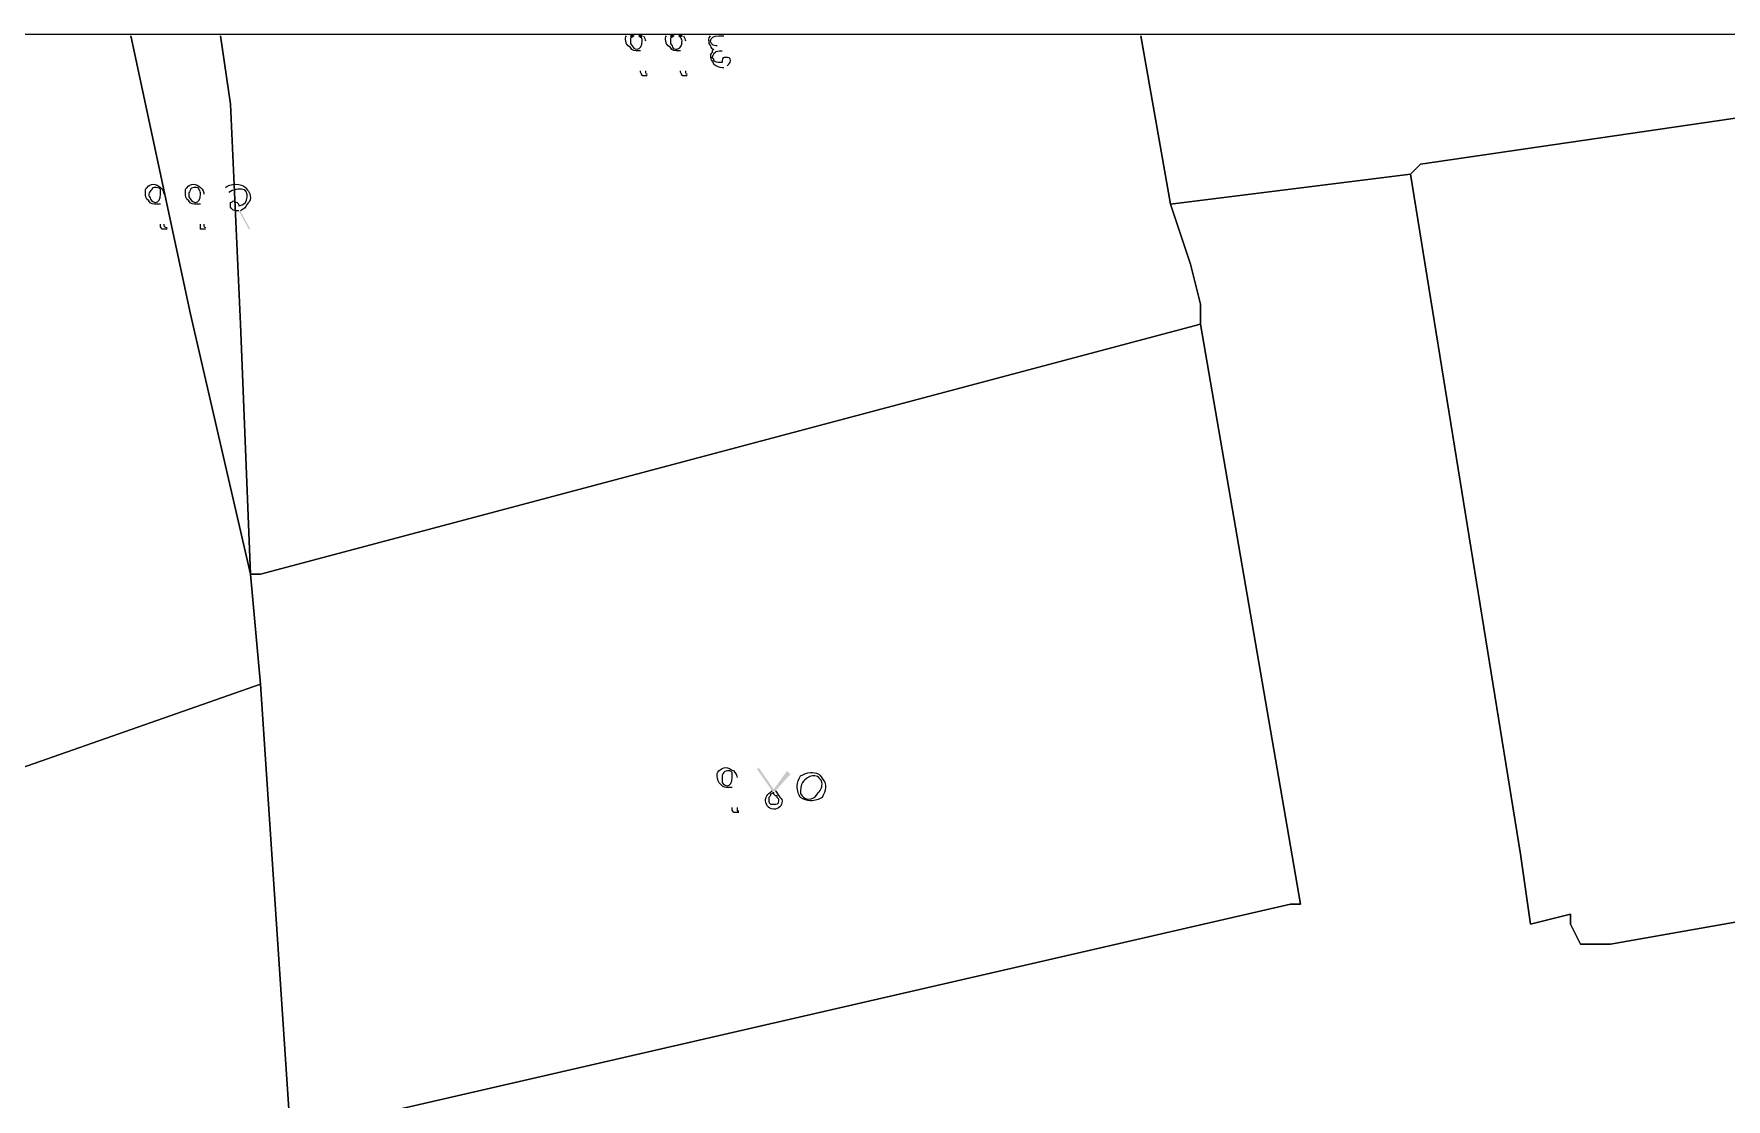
# Model space of a CAD drawing. Header units: inches. Extents: x -9985691 to 3643, y -3269800 to 4788.
# Drawn here: x -4981813 to -4980967, y -3258058 to -3257525 of the extents above; entities that cross this region are included whole.
import ezdxf

# ---------------------------------------------------------------- set-up
doc = ezdxf.new("R2010")
doc.units = ezdxf.units.IN
doc.header["$LTSCALE"] = 2
doc.header["$MEASUREMENT"] = 0
doc.header["$PDMODE"] = 34
doc.layers.add('PDF_Geometry', color=7, linetype='CONTINUOUS')
doc.layers.add('PDF_Solid Fills', color=7, linetype='CONTINUOUS')

msp = doc.modelspace()

# ---------------------------------------------------------------- hatches: boundary and pattern name
at = {"layer": 'PDF_Solid Fills', "transparency": 33554559}
h = msp.add_hatch(color=256, dxfattribs=at)
h.paths.add_polyline_path([(-4981747.76, -3257605.48), (-4981747.76, -3257620.48)], flags=0)
h.paths.add_polyline_path([(-4981746.1, -3257622.15), (-4981746.1, -3257622.98)], flags=0)
h.paths.add_polyline_path([(-4981727.76, -3257605.48), (-4981727.76, -3257620.48)], flags=0)
h.paths.add_polyline_path([(-4981726.93, -3257622.15), (-4981726.93, -3257622.98)], flags=0)
h.paths.add_polyline_path([(-4981715.26, -3257604.65), (-4981716.93, -3257602.15)], flags=0)
h.paths.add_polyline_path([(-4981709.43, -3257613.81), (-4981704.43, -3257622.98), (-4981705.26, -3257622.98), (-4981710.26, -3257613.81)], flags=0)
h = msp.add_hatch(color=256, dxfattribs=at)
h.paths.add_polyline_path([(-4981461.1, -3257897.15), (-4981461.1, -3257912.15)], flags=0)
h.paths.add_polyline_path([(-4981460.26, -3257913.81), (-4981460.26, -3257914.65)], flags=0)
h.paths.add_polyline_path([(-4981443.6, -3257903.81), (-4981451.1, -3257892.98), (-4981450.26, -3257892.15), (-4981442.76, -3257902.98), (-4981436.1, -3257893.81), (-4981434.43, -3257895.48), (-4981441.93, -3257903.81)], flags=0)

# ---------------------------------------------------------------- linework, layer by layer
at = {"layer": 'PDF_Geometry', "lineweight": 13}
msp.add_lwpolyline([(-4983670.26, -3257525.48), (-4979932.76, -3257525.48), (-4979932.76, -3261197.15), (-4983670.26, -3261197.15)], close=True, dxfattribs=at)
at = {"layer": 'PDF_Geometry', "lineweight": 9}
for points in [[(-4982184.43, -3258020.48), (-4981699.43, -3257850.48), (-4981704.43, -3257795.48), (-4981699.43, -3257795.48), (-4981229.43, -3257670.48), (-4981229.43, -3257660.48), (-4981234.43, -3257640.48), (-4981244.43, -3257610.48), (-4981259.28, -3257526.32), (-4981244.43, -3257610.48), (-4981259.28, -3257526.32), (-4981244.43, -3257610.48), (-4981124.43, -3257595.48), (-4981119.43, -3257590.48), (-4981124.43, -3257595.48), (-4981244.43, -3257610.48), (-4981234.43, -3257640.48), (-4981229.43, -3257660.48), (-4981229.43, -3257670.48), (-4981699.43, -3257795.48), (-4981704.43, -3257795.48), (-4981709.43, -3257670.48), (-4981714.43, -3257560.48), (-4981719.31, -3257526.32), (-4981714.43, -3257560.48), (-4981709.43, -3257670.48), (-4981704.43, -3257795.48), (-4981734.43, -3257665.48), (-4981764.25, -3257526.32), (-4981734.43, -3257665.48), (-4981704.43, -3257795.48), (-4981709.43, -3257670.48), (-4981714.43, -3257560.48), (-4981719.31, -3257526.32), (-4981714.43, -3257560.48), (-4981709.43, -3257670.48), (-4981704.43, -3257795.48), (-4981734.43, -3257665.48), (-4981764.25, -3257526.32), (-4981734.43, -3257665.48), (-4981704.43, -3257795.48), (-4981699.43, -3257850.48), (-4982184.43, -3258020.48)], [(-4980939.43, -3257965.48), (-4981024.43, -3257980.48), (-4981039.43, -3257980.48), (-4981044.43, -3257970.48), (-4981044.43, -3257965.48), (-4981064.43, -3257970.48), (-4981069.43, -3257935.48), (-4981124.43, -3257595.48), (-4981119.43, -3257590.48), (-4980680.14, -3257526.32), (-4981119.43, -3257590.48), (-4981124.43, -3257595.48), (-4981069.43, -3257935.48), (-4981064.43, -3257970.48), (-4981044.43, -3257965.48), (-4981044.43, -3257970.48), (-4981039.43, -3257980.48), (-4981024.43, -3257980.48), (-4980939.43, -3257965.48)], [(-4981684.43, -3258075.48), (-4981184.43, -3257960.48), (-4981179.43, -3257960.48), (-4981229.43, -3257670.48), (-4981229.43, -3257660.48), (-4981234.43, -3257640.48), (-4981244.43, -3257610.48), (-4981124.43, -3257595.48), (-4981069.43, -3257935.48), (-4981064.43, -3257970.48), (-4981044.43, -3257965.48), (-4981044.43, -3257970.48), (-4981039.43, -3257980.48), (-4981024.43, -3257980.48), (-4980939.43, -3257965.48)], [(-4981684.43, -3258075.48), (-4981184.43, -3257960.48), (-4981179.43, -3257960.48), (-4981229.43, -3257670.48), (-4981229.43, -3257660.48), (-4981234.43, -3257640.48), (-4981244.43, -3257610.48), (-4981124.43, -3257595.48), (-4981069.43, -3257935.48), (-4981064.43, -3257970.48), (-4981044.43, -3257965.48), (-4981044.43, -3257970.48), (-4981039.43, -3257980.48), (-4981024.43, -3257980.48), (-4980939.43, -3257965.48)]]:
    msp.add_lwpolyline(points, dxfattribs=at)
for points in [[(-4980680.14, -3257526.32), (-4981119.43, -3257590.48)], [(-4981179.43, -3257960.48), (-4981184.43, -3257960.48), (-4981684.43, -3258075.48), (-4981699.43, -3257850.48), (-4981704.43, -3257795.48), (-4981699.43, -3257795.48), (-4981229.43, -3257670.48)], [(-4981179.43, -3257960.48), (-4981184.43, -3257960.48), (-4981684.43, -3258075.48), (-4981699.43, -3257850.48), (-4981704.43, -3257795.48), (-4981699.43, -3257795.48), (-4981229.43, -3257670.48)], [(-4981684.43, -3258075.48), (-4981684.43, -3258085.48), (-4981739.43, -3258225.48), (-4982159.43, -3258350.48), (-4982184.43, -3258020.48), (-4981699.43, -3257850.48)], [(-4981684.43, -3258075.48), (-4981684.43, -3258085.48), (-4981739.43, -3258225.48), (-4982159.43, -3258350.48), (-4982184.43, -3258020.48), (-4981699.43, -3257850.48)]]:
    msp.add_lwpolyline(points, close=True, dxfattribs=at)
at = {"layer": 'PDF_Geometry', "lineweight": 25}
for points, knots in [([(-4981516.93, -3257527.98), (-4981516.93, -3257527.82), (-4981516.9, -3257527.63), (-4981516.74, -3257527.06), (-4981516.57, -3257526.66), (-4981516.35, -3257526.32)], [0, 0, 0, 0, 0.485768, 0.485768, 1.327967, 1.327967, 1.327967, 1.327967]), ([(-4981507.93, -3257526.32), (-4981507.66, -3257526.72), (-4981507.42, -3257527.18), (-4981507.05, -3257528.08), (-4981506.93, -3257528.51), (-4981506.93, -3257528.82)], [0.059971, 0.059971, 0.059971, 0.059971, 1.514786, 1.514786, 2.994963, 2.994963, 2.994963, 2.994963]), ([(-4981496.93, -3257527.98), (-4981496.93, -3257527.82), (-4981496.9, -3257527.63), (-4981496.74, -3257527.06), (-4981496.57, -3257526.66), (-4981496.35, -3257526.32)], [0, 0, 0, 0, 0.485768, 0.485768, 1.327967, 1.327967, 1.327967, 1.327967]), ([(-4981487.93, -3257526.32), (-4981487.66, -3257526.72), (-4981487.42, -3257527.18), (-4981487.05, -3257528.08), (-4981486.93, -3257528.51), (-4981486.93, -3257528.82)], [0.059971, 0.059971, 0.059971, 0.059971, 1.514786, 1.514786, 2.994963, 2.994963, 2.994963, 2.994963]), ([(-4981475.27, -3257528.82), (-4981475.27, -3257528.23), (-4981475.16, -3257527.75), (-4981474.84, -3257526.95), (-4981474.62, -3257526.62), (-4981474.38, -3257526.32)], [0, 0, 0, 0, 1.746698, 1.746698, 3.411698, 3.411698, 3.411698, 3.411698])]:
    msp.add_open_spline(points, degree=3, knots=knots, dxfattribs=at)
for points in [[(-4981514.43, -3257532.15), (-4981516.1, -3257531.32), (-4981516.93, -3257529.65), (-4981516.93, -3257527.98)], [(-4981513.6, -3257526.32), (-4981514.43, -3257527.15), (-4981514.43, -3257527.98), (-4981514.43, -3257528.82)], [(-4981514.43, -3257528.82), (-4981514.43, -3257529.65), (-4981514.43, -3257530.48), (-4981513.6, -3257531.32)], [(-4981511.1, -3257532.98), (-4981509.43, -3257532.98), (-4981508.6, -3257531.32), (-4981508.6, -3257528.82)], [(-4981508.6, -3257528.82), (-4981508.6, -3257527.98), (-4981508.6, -3257527.15), (-4981509.43, -3257526.32)], [(-4981494.43, -3257532.15), (-4981496.1, -3257531.32), (-4981496.93, -3257529.65), (-4981496.93, -3257527.98)], [(-4981493.6, -3257526.32), (-4981494.43, -3257527.15), (-4981494.43, -3257527.98), (-4981494.43, -3257528.82)], [(-4981494.43, -3257528.82), (-4981494.43, -3257529.65), (-4981494.43, -3257530.48), (-4981493.6, -3257531.32)], [(-4981491.93, -3257532.98), (-4981489.43, -3257532.98), (-4981488.6, -3257531.32), (-4981488.6, -3257528.82)], [(-4981488.6, -3257528.82), (-4981488.6, -3257527.98), (-4981489.43, -3257527.15), (-4981489.43, -3257526.32)], [(-4981475.27, -3257528.82), (-4981475.27, -3257529.65), (-4981475.27, -3257530.48), (-4981474.43, -3257531.32)], [(-4981474.43, -3257528.82), (-4981474.43, -3257527.15), (-4981472.77, -3257526.32), (-4981470.27, -3257526.32)], [(-4981473.6, -3257530.48), (-4981473.6, -3257530.48), (-4981474.43, -3257529.65), (-4981474.43, -3257528.82)], [(-4981470.27, -3257526.32), (-4981470.27, -3257526.32), (-4981469.43, -3257526.32), (-4981469.43, -3257526.32)], [(-4981469.43, -3257526.32), (-4981468.6, -3257526.32), (-4981468.6, -3257526.32), (-4981467.77, -3257526.32)], [(-4981510.27, -3257533.82), (-4981511.93, -3257533.82), (-4981513.6, -3257533.82), (-4981514.43, -3257532.15)], [(-4981513.6, -3257531.32), (-4981512.77, -3257532.15), (-4981512.77, -3257532.98), (-4981511.1, -3257532.98)], [(-4981509.43, -3257533.82), (-4981509.43, -3257533.82), (-4981510.27, -3257533.82), (-4981510.27, -3257533.82)], [(-4981490.27, -3257533.82), (-4981491.93, -3257533.82), (-4981493.6, -3257533.82), (-4981494.43, -3257532.15)], [(-4981493.6, -3257531.32), (-4981493.6, -3257532.15), (-4981492.77, -3257532.98), (-4981491.93, -3257532.98)], [(-4981489.43, -3257533.82), (-4981489.43, -3257533.82), (-4981490.27, -3257533.82), (-4981490.27, -3257533.82)], [(-4981474.43, -3257531.32), (-4981474.43, -3257532.15), (-4981473.6, -3257532.98), (-4981472.77, -3257532.98)], [(-4981473.6, -3257534.65), (-4981474.43, -3257535.48), (-4981474.43, -3257535.48), (-4981474.43, -3257537.15)], [(-4981474.43, -3257537.15), (-4981474.43, -3257537.98), (-4981473.6, -3257538.82), (-4981472.77, -3257540.48)], [(-4981471.1, -3257531.32), (-4981471.93, -3257531.32), (-4981472.77, -3257531.32), (-4981473.6, -3257530.48)], [(-4981472.77, -3257532.98), (-4981473.6, -3257533.82), (-4981473.6, -3257533.82), (-4981473.6, -3257534.65)], [(-4981473.6, -3257537.15), (-4981472.77, -3257535.48), (-4981472.77, -3257534.65), (-4981471.93, -3257534.65)], [(-4981472.77, -3257537.98), (-4981473.6, -3257537.15), (-4981473.6, -3257537.15), (-4981473.6, -3257537.15)], [(-4981472.77, -3257538.82), (-4981472.77, -3257538.82), (-4981472.77, -3257537.98), (-4981472.77, -3257537.98)], [(-4981471.93, -3257534.65), (-4981471.93, -3257533.82), (-4981470.27, -3257533.82), (-4981468.6, -3257533.82)], [(-4981466.93, -3257537.15), (-4981467.77, -3257537.15), (-4981468.6, -3257537.15), (-4981468.6, -3257538.82)], [(-4981464.43, -3257538.82), (-4981464.43, -3257537.15), (-4981465.27, -3257537.15), (-4981466.93, -3257537.15)], [(-4981508.6, -3257546.32), (-4981508.6, -3257545.48), (-4981509.43, -3257544.65), (-4981509.43, -3257543.82)], [(-4981506.1, -3257546.32), (-4981506.93, -3257546.32), (-4981507.77, -3257546.32), (-4981508.6, -3257546.32)], [(-4981506.93, -3257543.82), (-4981506.93, -3257544.65), (-4981506.93, -3257544.65), (-4981506.93, -3257544.65)], [(-4981506.93, -3257544.65), (-4981506.93, -3257545.48), (-4981506.1, -3257545.48), (-4981506.1, -3257545.48)], [(-4981488.6, -3257546.32), (-4981488.6, -3257545.48), (-4981489.43, -3257544.65), (-4981489.43, -3257543.82)], [(-4981486.1, -3257546.32), (-4981486.93, -3257546.32), (-4981487.77, -3257546.32), (-4981488.6, -3257546.32)], [(-4981486.93, -3257543.82), (-4981486.93, -3257544.65), (-4981486.93, -3257544.65), (-4981486.93, -3257544.65)], [(-4981486.93, -3257544.65), (-4981486.93, -3257545.48), (-4981486.1, -3257545.48), (-4981486.1, -3257545.48)], [(-4981469.43, -3257539.65), (-4981471.1, -3257539.65), (-4981471.93, -3257539.65), (-4981472.77, -3257538.82)], [(-4981472.77, -3257540.48), (-4981471.1, -3257541.32), (-4981470.27, -3257542.15), (-4981468.6, -3257542.15)], [(-4981468.6, -3257539.65), (-4981468.6, -3257539.65), (-4981468.6, -3257539.65), (-4981469.43, -3257539.65)], [(-4981468.6, -3257538.82), (-4981468.6, -3257538.82), (-4981468.6, -3257538.82), (-4981468.6, -3257539.65)], [(-4981468.6, -3257542.15), (-4981467.77, -3257542.15), (-4981467.77, -3257542.15), (-4981467.77, -3257542.15)], [(-4981466.1, -3257541.32), (-4981466.1, -3257541.32), (-4981465.27, -3257540.48), (-4981465.27, -3257540.48)], [(-4981465.27, -3257540.48), (-4981465.27, -3257540.48), (-4981464.43, -3257539.65), (-4981464.43, -3257538.82)], [(-4981756.93, -3257604.65), (-4981756.93, -3257603.81), (-4981756.93, -3257602.15), (-4981756.1, -3257602.15)], [(-4981755.26, -3257608.81), (-4981756.93, -3257607.98), (-4981756.93, -3257606.31), (-4981756.93, -3257604.65)], [(-4981756.1, -3257602.15), (-4981755.26, -3257601.31), (-4981754.43, -3257600.48), (-4981752.76, -3257600.48)], [(-4981753.6, -3257602.98), (-4981754.43, -3257603.81), (-4981755.26, -3257604.65), (-4981755.26, -3257605.48)], [(-4981755.26, -3257605.48), (-4981755.26, -3257606.31), (-4981754.43, -3257607.15), (-4981754.43, -3257607.98)], [(-4981751.93, -3257602.15), (-4981752.76, -3257602.15), (-4981753.6, -3257602.15), (-4981753.6, -3257602.98)], [(-4981752.76, -3257600.48), (-4981751.93, -3257600.48), (-4981750.26, -3257601.31), (-4981749.43, -3257602.15)], [(-4981749.43, -3257602.98), (-4981750.26, -3257602.15), (-4981751.1, -3257602.15), (-4981751.93, -3257602.15)], [(-4981751.93, -3257609.65), (-4981750.26, -3257609.65), (-4981749.43, -3257607.98), (-4981749.43, -3257605.48)], [(-4981749.43, -3257602.15), (-4981747.76, -3257602.98), (-4981747.76, -3257604.65), (-4981747.76, -3257605.48)], [(-4981749.43, -3257605.48), (-4981749.43, -3257604.65), (-4981749.43, -3257603.81), (-4981749.43, -3257602.98)], [(-4981736.93, -3257604.65), (-4981736.93, -3257603.81), (-4981736.93, -3257602.15), (-4981736.1, -3257602.15)], [(-4981735.26, -3257608.81), (-4981736.93, -3257607.98), (-4981736.93, -3257606.31), (-4981736.93, -3257604.65)], [(-4981736.1, -3257602.15), (-4981735.26, -3257601.31), (-4981734.43, -3257600.48), (-4981732.76, -3257600.48)], [(-4981734.43, -3257602.98), (-4981734.43, -3257603.81), (-4981735.26, -3257604.65), (-4981735.26, -3257605.48)], [(-4981735.26, -3257605.48), (-4981735.26, -3257606.31), (-4981735.26, -3257607.15), (-4981734.43, -3257607.98)], [(-4981731.93, -3257602.15), (-4981732.76, -3257602.15), (-4981733.6, -3257602.15), (-4981734.43, -3257602.98)], [(-4981732.76, -3257600.48), (-4981731.93, -3257600.48), (-4981730.26, -3257601.31), (-4981729.43, -3257602.15)], [(-4981730.26, -3257602.98), (-4981730.26, -3257602.15), (-4981731.1, -3257602.15), (-4981731.93, -3257602.15)], [(-4981731.93, -3257609.65), (-4981730.26, -3257609.65), (-4981729.43, -3257607.98), (-4981729.43, -3257605.48)], [(-4981729.43, -3257605.48), (-4981729.43, -3257604.65), (-4981729.43, -3257603.81), (-4981730.26, -3257602.98)], [(-4981729.43, -3257602.15), (-4981727.76, -3257602.98), (-4981727.76, -3257604.65), (-4981727.76, -3257605.48)], [(-4981716.93, -3257602.15), (-4981716.1, -3257601.31), (-4981713.6, -3257600.48), (-4981711.93, -3257600.48)], [(-4981709.43, -3257602.98), (-4981711.1, -3257602.98), (-4981712.76, -3257602.98), (-4981715.26, -3257604.65)], [(-4981711.93, -3257600.48), (-4981709.43, -3257600.48), (-4981707.76, -3257601.31), (-4981706.93, -3257602.15)], [(-4981706.93, -3257603.81), (-4981707.76, -3257602.98), (-4981708.6, -3257602.98), (-4981709.43, -3257602.98)], [(-4981706.93, -3257602.15), (-4981705.26, -3257603.81), (-4981704.43, -3257605.48), (-4981704.43, -3257607.15)], [(-4981706.1, -3257606.31), (-4981706.1, -3257605.48), (-4981706.1, -3257604.65), (-4981706.93, -3257603.81)], [(-4981751.1, -3257610.48), (-4981752.76, -3257610.48), (-4981754.43, -3257610.48), (-4981755.26, -3257608.81)], [(-4981754.43, -3257607.98), (-4981753.6, -3257608.81), (-4981752.76, -3257609.65), (-4981751.93, -3257609.65)], [(-4981749.43, -3257610.48), (-4981750.26, -3257610.48), (-4981750.26, -3257610.48), (-4981751.1, -3257610.48)], [(-4981731.1, -3257610.48), (-4981732.76, -3257610.48), (-4981734.43, -3257610.48), (-4981735.26, -3257608.81)], [(-4981734.43, -3257607.98), (-4981733.6, -3257608.81), (-4981732.76, -3257609.65), (-4981731.93, -3257609.65)], [(-4981729.43, -3257610.48), (-4981730.26, -3257610.48), (-4981731.1, -3257610.48), (-4981731.1, -3257610.48)], [(-4981714.43, -3257609.65), (-4981713.6, -3257609.65), (-4981713.6, -3257608.81), (-4981712.76, -3257608.81)], [(-4981714.43, -3257610.48), (-4981714.43, -3257610.48), (-4981714.43, -3257609.65), (-4981714.43, -3257609.65)], [(-4981713.6, -3257612.98), (-4981714.43, -3257612.15), (-4981714.43, -3257612.15), (-4981714.43, -3257610.48)], [(-4981711.1, -3257613.81), (-4981711.93, -3257613.81), (-4981712.76, -3257613.81), (-4981713.6, -3257612.98)], [(-4981712.76, -3257608.81), (-4981712.76, -3257608.81), (-4981711.93, -3257609.65), (-4981711.1, -3257609.65)], [(-4981711.1, -3257609.65), (-4981710.26, -3257610.48), (-4981710.26, -3257610.48), (-4981710.26, -3257611.31)], [(-4981710.26, -3257613.81), (-4981710.26, -3257613.81), (-4981711.1, -3257613.81), (-4981711.1, -3257613.81)], [(-4981710.26, -3257611.31), (-4981709.43, -3257611.31), (-4981707.76, -3257610.48), (-4981706.93, -3257609.65)], [(-4981706.1, -3257610.48), (-4981706.93, -3257612.15), (-4981707.76, -3257612.98), (-4981709.43, -3257613.81)], [(-4981706.93, -3257609.65), (-4981706.1, -3257607.98), (-4981706.1, -3257607.15), (-4981706.1, -3257606.31)], [(-4981704.43, -3257607.15), (-4981704.43, -3257608.81), (-4981705.26, -3257609.65), (-4981706.1, -3257610.48)], [(-4981748.6, -3257622.98), (-4981749.43, -3257622.15), (-4981749.43, -3257621.31), (-4981749.43, -3257620.48)], [(-4981746.1, -3257622.98), (-4981747.76, -3257622.98), (-4981748.6, -3257622.98), (-4981748.6, -3257622.98)], [(-4981747.76, -3257620.48), (-4981747.76, -3257621.31), (-4981747.76, -3257621.31), (-4981747.76, -3257621.31)], [(-4981747.76, -3257621.31), (-4981746.93, -3257622.15), (-4981746.93, -3257622.15), (-4981746.1, -3257622.15)], [(-4981729.43, -3257622.98), (-4981729.43, -3257622.15), (-4981729.43, -3257621.31), (-4981729.43, -3257620.48)], [(-4981726.93, -3257622.98), (-4981727.76, -3257622.98), (-4981728.6, -3257622.98), (-4981729.43, -3257622.98)], [(-4981727.76, -3257620.48), (-4981727.76, -3257621.31), (-4981727.76, -3257621.31), (-4981727.76, -3257621.31)], [(-4981727.76, -3257621.31), (-4981727.76, -3257622.15), (-4981726.93, -3257622.15), (-4981726.93, -3257622.15)], [(-4981471.1, -3257896.31), (-4981471.1, -3257895.48), (-4981471.1, -3257894.65), (-4981470.27, -3257893.81)], [(-4981470.27, -3257893.81), (-4981469.43, -3257892.98), (-4981467.77, -3257892.15), (-4981466.93, -3257892.15)], [(-4981465.27, -3257893.81), (-4981466.1, -3257893.81), (-4981466.93, -3257893.81), (-4981467.77, -3257894.65)], [(-4981466.93, -3257892.15), (-4981465.27, -3257892.15), (-4981464.43, -3257892.98), (-4981462.76, -3257893.81)], [(-4981463.6, -3257894.65), (-4981464.43, -3257893.81), (-4981464.43, -3257893.81), (-4981465.27, -3257893.81)], [(-4981462.76, -3257893.81), (-4981461.93, -3257894.65), (-4981461.1, -3257896.31), (-4981461.1, -3257897.15)], [(-4981469.43, -3257900.48), (-4981470.27, -3257899.65), (-4981471.1, -3257897.98), (-4981471.1, -3257896.31)], [(-4981465.27, -3257902.15), (-4981466.93, -3257902.15), (-4981467.77, -3257902.15), (-4981469.43, -3257900.48)], [(-4981467.77, -3257894.65), (-4981468.6, -3257895.48), (-4981468.6, -3257896.31), (-4981468.6, -3257897.15)], [(-4981468.6, -3257897.15), (-4981468.6, -3257897.98), (-4981468.6, -3257898.81), (-4981468.6, -3257899.65)], [(-4981468.6, -3257899.65), (-4981467.77, -3257900.48), (-4981466.93, -3257901.31), (-4981466.1, -3257901.31)], [(-4981466.1, -3257901.31), (-4981464.43, -3257901.31), (-4981463.6, -3257899.65), (-4981463.6, -3257897.15)], [(-4981463.6, -3257902.15), (-4981464.43, -3257902.15), (-4981464.43, -3257902.15), (-4981465.27, -3257902.15)], [(-4981463.6, -3257897.15), (-4981463.6, -3257896.31), (-4981463.6, -3257895.48), (-4981463.6, -3257894.65)], [(-4981431.1, -3257901.31), (-4981431.1, -3257899.65), (-4981430.26, -3257897.98), (-4981429.43, -3257896.31)], [(-4981429.43, -3257907.15), (-4981430.26, -3257905.48), (-4981431.1, -3257903.81), (-4981431.1, -3257901.31)], [(-4981429.43, -3257896.31), (-4981427.76, -3257895.48), (-4981426.1, -3257894.65), (-4981424.43, -3257894.65)], [(-4981427.76, -3257898.81), (-4981428.6, -3257899.65), (-4981429.43, -3257901.31), (-4981429.43, -3257903.81)], [(-4981422.76, -3257896.31), (-4981424.43, -3257896.31), (-4981426.1, -3257897.15), (-4981427.76, -3257898.81)], [(-4981424.43, -3257894.65), (-4981422.76, -3257894.65), (-4981421.93, -3257894.65), (-4981420.26, -3257895.48)], [(-4981420.26, -3257897.15), (-4981421.1, -3257896.31), (-4981421.93, -3257896.31), (-4981422.76, -3257896.31)], [(-4981421.1, -3257905.48), (-4981419.43, -3257903.81), (-4981418.6, -3257902.15), (-4981418.6, -3257900.48)], [(-4981420.26, -3257895.48), (-4981419.43, -3257896.31), (-4981418.6, -3257897.15), (-4981417.76, -3257898.81)], [(-4981418.6, -3257900.48), (-4981418.6, -3257898.81), (-4981419.43, -3257897.98), (-4981420.26, -3257897.15)], [(-4981416.93, -3257902.15), (-4981416.93, -3257903.81), (-4981417.76, -3257905.48), (-4981418.6, -3257907.15)], [(-4981417.76, -3257898.81), (-4981416.93, -3257899.65), (-4981416.93, -3257900.48), (-4981416.93, -3257902.15)], [(-4981446.93, -3257908.81), (-4981446.93, -3257907.15), (-4981446.1, -3257905.48), (-4981443.6, -3257903.81)], [(-4981446.1, -3257911.31), (-4981446.1, -3257910.48), (-4981446.93, -3257909.65), (-4981446.93, -3257908.81)], [(-4981444.43, -3257905.48), (-4981444.43, -3257906.31), (-4981444.43, -3257906.31), (-4981445.26, -3257907.15)], [(-4981445.26, -3257907.15), (-4981445.26, -3257907.98), (-4981445.26, -3257907.98), (-4981445.26, -3257908.81)], [(-4981445.26, -3257908.81), (-4981445.26, -3257908.81), (-4981445.26, -3257909.65), (-4981444.43, -3257910.48)], [(-4981442.76, -3257904.65), (-4981443.6, -3257904.65), (-4981443.6, -3257905.48), (-4981444.43, -3257905.48)], [(-4981444.43, -3257910.48), (-4981444.43, -3257910.48), (-4981443.6, -3257910.48), (-4981442.76, -3257910.48)], [(-4981442.76, -3257905.48), (-4981442.76, -3257905.48), (-4981442.76, -3257904.65), (-4981442.76, -3257904.65)], [(-4981441.1, -3257906.31), (-4981441.93, -3257906.31), (-4981441.93, -3257906.31), (-4981442.76, -3257905.48)], [(-4981442.76, -3257910.48), (-4981441.1, -3257910.48), (-4981440.26, -3257910.48), (-4981440.26, -3257908.81)], [(-4981438.6, -3257908.81), (-4981438.6, -3257911.31), (-4981440.26, -3257912.98), (-4981442.76, -3257912.98)], [(-4981441.93, -3257903.81), (-4981441.93, -3257903.81), (-4981441.1, -3257904.65), (-4981440.26, -3257906.31)], [(-4981440.26, -3257907.98), (-4981441.1, -3257907.15), (-4981441.1, -3257907.15), (-4981441.1, -3257906.31)], [(-4981440.26, -3257906.31), (-4981439.43, -3257907.15), (-4981438.6, -3257907.98), (-4981438.6, -3257908.81)], [(-4981440.26, -3257908.81), (-4981440.26, -3257908.81), (-4981440.26, -3257908.81), (-4981440.26, -3257907.98)], [(-4981429.43, -3257903.81), (-4981429.43, -3257904.65), (-4981429.43, -3257905.48), (-4981428.6, -3257906.31)], [(-4981424.43, -3257908.81), (-4981426.1, -3257908.81), (-4981427.76, -3257907.98), (-4981429.43, -3257907.15)], [(-4981428.6, -3257906.31), (-4981427.76, -3257907.15), (-4981426.93, -3257907.98), (-4981425.26, -3257907.98)], [(-4981425.26, -3257907.98), (-4981423.6, -3257907.98), (-4981421.93, -3257907.15), (-4981421.1, -3257905.48)], [(-4981418.6, -3257907.15), (-4981420.26, -3257907.98), (-4981421.93, -3257908.81), (-4981424.43, -3257908.81)], [(-4981462.76, -3257914.65), (-4981463.6, -3257913.81), (-4981463.6, -3257912.98), (-4981463.6, -3257912.15)], [(-4981460.26, -3257914.65), (-4981461.93, -3257914.65), (-4981462.76, -3257914.65), (-4981462.76, -3257914.65)], [(-4981461.1, -3257912.15), (-4981461.1, -3257912.98), (-4981461.1, -3257912.98), (-4981461.1, -3257912.98)], [(-4981461.1, -3257912.98), (-4981461.1, -3257913.81), (-4981461.1, -3257913.81), (-4981460.26, -3257913.81)], [(-4981442.76, -3257912.98), (-4981444.43, -3257912.98), (-4981445.26, -3257912.15), (-4981446.1, -3257911.31)]]:
    msp.add_open_spline(points, degree=3, dxfattribs=at)
for p in [(-4981513.6, -3257526.32), (-4981509.43, -3257526.32), (-4981493.6, -3257526.32), (-4981489.43, -3257526.32)]:
    msp.add_point(p, dxfattribs=at)

doc.saveas('drawing.dxf')
